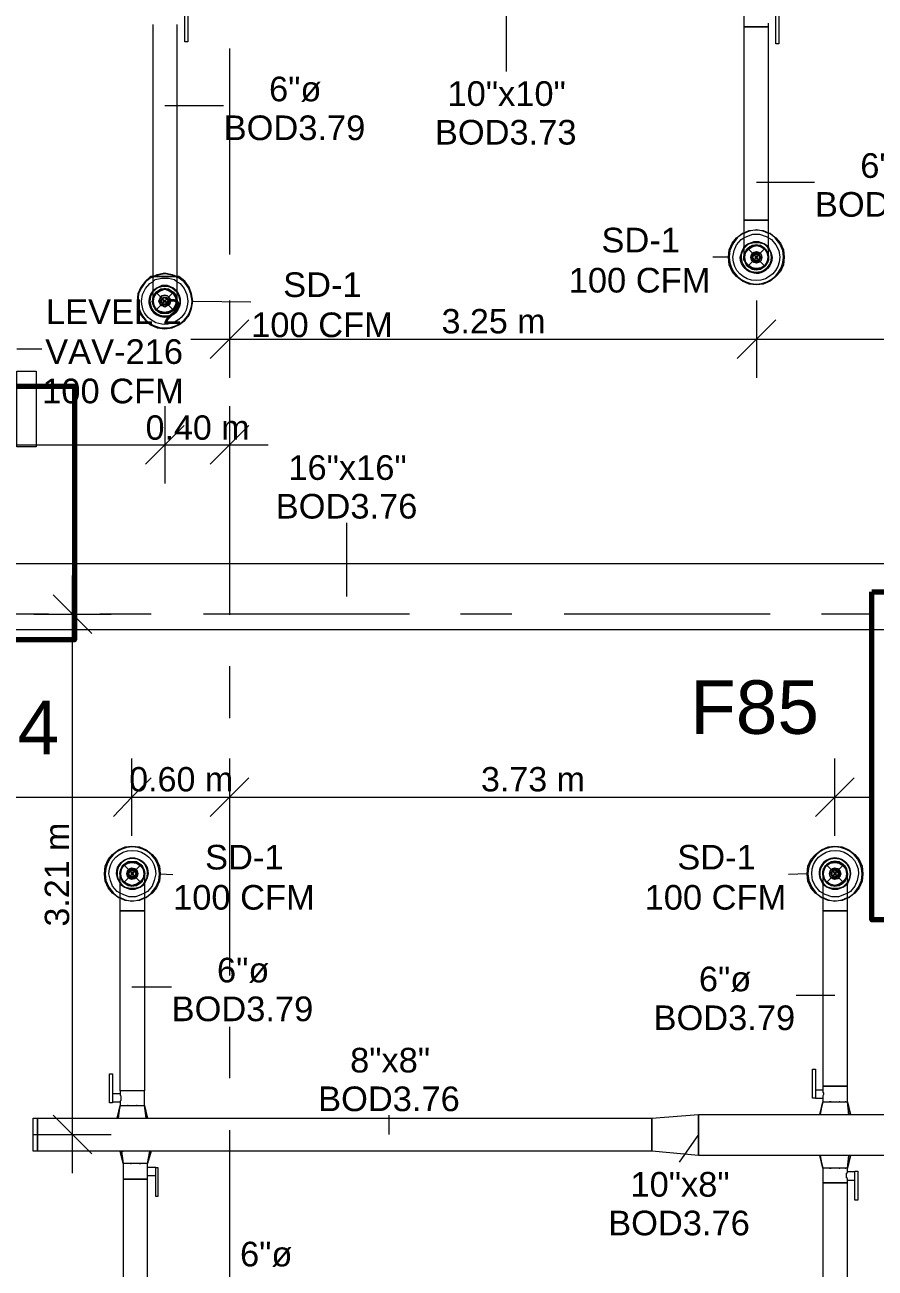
# Model space of a CAD drawing. Header units: metres. Extents: x -2 to 237, y -8 to 52.
# Drawn here: x 40.9 to 46.15, y 38.2 to 45.87 of the extents above; entities that cross this region are included whole.
import ezdxf

# ---------------------------------------------------------------- set-up
doc = ezdxf.new("R2010")
doc.units = ezdxf.units.M
doc.layers.add('HVAC - Ductos', color=5, linetype='Continuous', lineweight=0)
doc.layers.add('PDF2_Text', color=7, linetype='Continuous', lineweight=0)
doc.layers.add('PDF2_Geometry', color=7, linetype='Continuous', lineweight=0, true_color=0xaaaaaa)
doc.styles.add('PDF ArialUnicodeMS-Bold-Identity-H', font='arial.ttf')
doc.styles.add('PDF Helvetica', font='')
doc.styles.get('PDF Helvetica').set_extended_font_data('Helvetica')

msp = doc.modelspace()

# ---------------------------------------------------------------- linework, layer by layer
at = {"layer": 'HVAC - Ductos', "lineweight": 0}
for points in [[(43.8691, 46.1532), (43.8691, 45.58)], [(45.3367, 45.9469), (45.3367, 45.8552), (45.3459, 45.8552), (45.3596, 45.8552), (45.3734, 45.8552), (45.3918, 45.8552), (45.4147, 45.8552), (45.433, 45.8552), (45.4513, 45.8552), (45.4651, 45.8552), (45.4789, 45.8552), (45.4881, 45.8552), (45.4881, 45.878)], [(41.6906, 45.8689), (41.6906, 44.3142), (41.6769, 44.3142), (41.6448, 44.2866), (41.6172, 44.2499), (41.5989, 44.2087), (41.5943, 44.1628), (41.5989, 44.1169), (41.6172, 44.0757), (41.6448, 44.0436), (41.6769, 44.016), (41.7181, 43.9977), (41.764, 43.9931), (41.8099, 43.9977), (41.8512, 44.016), (41.8878, 44.0436), (41.9154, 44.0757), (41.9291, 44.1169), (41.9383, 44.1628), (41.9291, 44.2087), (41.9154, 44.2499), (41.8878, 44.2866), (41.8512, 44.3142), (41.842, 44.3142), (41.842, 45.8689)], [(45.5523, 45.9286), (45.5523, 45.7497), (45.5339, 45.7497), (45.5339, 45.9286)], [(41.764, 45.369), (42.1263, 45.369)], [(45.4147, 44.8966), (45.7724, 44.8966)], [(45.4881, 44.4334), (45.4881, 44.438), (45.4881, 44.4609), (45.4881, 44.4884), (45.4881, 44.5297), (45.4881, 44.5756), (45.4881, 44.626), (45.4881, 44.6627), (45.4789, 44.6627), (45.4651, 44.6627), (45.4513, 44.6627), (45.433, 44.6627), (45.4147, 44.6627), (45.3918, 44.6627), (45.3734, 44.6627), (45.3596, 44.6627), (45.3459, 44.6627), (45.3367, 44.6627), (45.3367, 44.6076), (45.3367, 44.5572), (45.3367, 44.5113), (45.3367, 44.4747), (45.3367, 44.4517), (45.3367, 44.438), (45.3367, 44.4334)], [(45.4881, 44.5847), (45.4972, 44.5802), (45.5339, 44.5527), (45.5614, 44.5205), (45.5798, 44.4793), (45.5844, 44.4334), (45.5798, 44.3875), (45.5614, 44.3462), (45.5339, 44.3142), (45.4972, 44.2866), (45.4559, 44.2683), (45.4147, 44.2637), (45.3688, 44.2683), (45.3276, 44.2866), (45.2908, 44.3142), (45.2633, 44.3462), (45.245, 44.3875), (45.2404, 44.4334), (45.245, 44.4793), (45.2633, 44.5205), (45.2908, 44.5527), (45.3276, 44.5802), (45.3367, 44.5847)], [(45.4881, 44.5802), (45.4559, 44.5939), (45.4147, 44.6031), (45.3688, 44.5939), (45.3367, 44.5802)], [(45.3367, 44.5847), (45.3688, 44.5985), (45.4147, 44.6031), (45.4559, 44.5985), (45.4881, 44.5847)], [(45.3367, 44.5527), (45.355, 44.5618), (45.3918, 44.5756), (45.433, 44.5756), (45.4743, 44.5618), (45.4881, 44.5527)], [(45.4881, 44.4426), (45.4881, 44.4517), (45.4789, 44.4701), (45.4651, 44.4884), (45.4513, 44.4976), (45.433, 44.5068), (45.4147, 44.5113), (45.3918, 44.5068), (45.3734, 44.4976), (45.3596, 44.4884), (45.3459, 44.4701), (45.3367, 44.4517), (45.3367, 44.4426)], [(45.3413, 44.4609), (45.3459, 44.4655), (45.3596, 44.4839), (45.378, 44.4976), (45.3918, 44.5068), (45.4147, 44.5068), (45.433, 44.5068), (45.4513, 44.4976), (45.4651, 44.4839), (45.4743, 44.4701), (45.4835, 44.4517), (45.4881, 44.4334), (45.4835, 44.4151), (45.4743, 44.3967), (45.4651, 44.3829), (45.4513, 44.3692), (45.433, 44.3646), (45.4147, 44.36), (45.3918, 44.3646), (45.378, 44.3692), (45.3596, 44.3829), (45.3504, 44.3967), (45.3413, 44.4151), (45.3367, 44.4334), (45.3413, 44.4517), (45.3504, 44.4701), (45.3596, 44.4839), (45.3826, 44.5022), (45.3872, 44.5022), (45.4147, 44.5068), (45.4376, 44.5022)], [(45.4376, 44.5068), (45.4421, 44.5022), (45.4467, 44.5022)], [(45.4421, 44.5022), (45.4651, 44.4839), (45.4789, 44.4655)], [(45.2404, 44.4334), (45.1441, 44.4334)], [(45.3459, 44.4105), (45.3367, 44.4334), (45.3459, 44.4609)], [(45.3459, 44.4013), (45.3413, 44.4059)], [(45.4835, 44.4655), (45.4835, 44.4609), (45.4881, 44.4334), (45.4835, 44.4105), (45.4881, 44.4151), (45.4835, 44.4105)], [(45.4835, 44.4059), (45.4835, 44.4013)], [(41.6906, 44.3142), (41.7181, 44.3279), (41.764, 44.3371), (41.8099, 44.3279), (41.842, 44.3142)], [(41.842, 44.3096), (41.8099, 44.3233), (41.764, 44.3325), (41.7227, 44.3233), (41.6906, 44.3096)], [(45.3826, 44.3692), (45.3596, 44.3829), (45.3459, 44.4013)], [(45.3872, 44.3646), (45.3826, 44.3646)], [(45.4376, 44.3646), (45.4147, 44.36), (45.3872, 44.3646)], [(45.4467, 44.3646), (45.4421, 44.3646), (45.4376, 44.3646)], [(45.4789, 44.4013), (45.4651, 44.3829), (45.4421, 44.3692)], [(41.842, 44.1628), (41.842, 44.172), (41.842, 44.1903), (41.842, 44.2178), (41.842, 44.2545), (41.842, 44.2958), (41.842, 44.3142), (41.8374, 44.3142), (41.8282, 44.3142), (41.8191, 44.3142), (41.8007, 44.3142), (41.7823, 44.3142), (41.764, 44.3142), (41.7457, 44.3142), (41.7273, 44.3142), (41.7089, 44.3142), (41.6998, 44.3142), (41.6906, 44.3142), (41.6906, 44.2729), (41.6906, 44.2316), (41.6906, 44.1995), (41.6906, 44.1765), (41.6906, 44.1628)], [(41.6906, 44.3142), (41.6998, 44.3142), (41.7089, 44.3142), (41.7273, 44.3142), (41.7457, 44.3142), (41.764, 44.3142), (41.7823, 44.3142), (41.8007, 44.3142), (41.8191, 44.3142), (41.8282, 44.3142), (41.8374, 44.3142), (41.842, 44.3142)], [(41.6906, 44.282), (41.7044, 44.2958), (41.7457, 44.305), (41.7869, 44.305), (41.8237, 44.2958), (41.842, 44.282)], [(41.6952, 44.1353), (41.6906, 44.1628), (41.6952, 44.1399), (41.6906, 44.1628), (41.6952, 44.1903), (41.7089, 44.2178), (41.7365, 44.2316), (41.764, 44.2408), (41.7915, 44.2316), (41.8191, 44.2178), (41.7915, 44.2316), (41.764, 44.2408), (41.7365, 44.2316), (41.7089, 44.2178), (41.6952, 44.1949)], [(41.6906, 44.172), (41.6906, 44.1811), (41.6998, 44.1995), (41.7089, 44.2178), (41.7273, 44.2316), (41.7457, 44.2362), (41.764, 44.2408), (41.7823, 44.2362), (41.8007, 44.2316), (41.8191, 44.2178), (41.8328, 44.1903), (41.8374, 44.1628), (41.8328, 44.1399)], [(41.7823, 44.0894), (41.8007, 44.0986), (41.8191, 44.1077), (41.8282, 44.1261), (41.8374, 44.1445), (41.8282, 44.1261), (41.8145, 44.1123), (41.8007, 44.0986), (41.7823, 44.094), (41.764, 44.0894), (41.7457, 44.094), (41.7273, 44.0986), (41.7135, 44.1123), (41.6998, 44.1261), (41.6952, 44.1445), (41.6906, 44.1628), (41.6952, 44.1811), (41.6998, 44.1995), (41.7135, 44.2178), (41.7273, 44.227), (41.7457, 44.2362), (41.764, 44.2362), (41.7823, 44.2362), (41.8007, 44.227), (41.8145, 44.2178), (41.8328, 44.1949), (41.8374, 44.1903)], [(41.6998, 44.1949), (41.7135, 44.2178), (41.7319, 44.2316), (41.7365, 44.2316), (41.7365, 44.2362)], [(41.7411, 44.2316), (41.764, 44.2362), (41.7869, 44.2316)], [(41.7915, 44.2362), (41.7915, 44.2316), (41.7961, 44.2316), (41.8145, 44.2178), (41.8282, 44.1995), (41.8374, 44.1811), (41.8328, 44.1995), (41.8191, 44.2178), (41.8328, 44.1949), (41.842, 44.1628), (41.8328, 44.1903)], [(41.842, 44.172), (41.8374, 44.1811), (41.8374, 44.1628), (41.8374, 44.1445), (41.842, 44.1628), (41.842, 44.1674)], [(41.7823, 44.0894), (41.764, 44.0894), (41.7457, 44.0894), (41.7365, 44.094), (41.7319, 44.094), (41.7273, 44.0986), (41.7089, 44.1077), (41.6998, 44.1261), (41.6952, 44.1307), (41.6952, 44.1353), (41.6906, 44.1445), (41.686, 44.1628), (41.6906, 44.172)], [(41.6906, 44.1674), (41.6906, 44.1628), (41.6906, 44.1445), (41.6998, 44.1261), (41.7089, 44.1077), (41.7273, 44.0986), (41.7457, 44.0894), (41.764, 44.0894), (41.7823, 44.0894), (41.7869, 44.0894)], [(41.7365, 44.094), (41.7089, 44.1077), (41.6952, 44.1353), (41.6952, 44.1307), (41.7089, 44.1123)], [(41.6952, 44.1307), (41.6952, 44.1353)], [(41.7319, 44.0986), (41.7135, 44.1123), (41.6998, 44.1307)], [(41.7135, 44.1077), (41.7319, 44.094), (41.7365, 44.094), (41.764, 44.0894), (41.7915, 44.094), (41.8191, 44.1077)], [(41.7869, 44.094), (41.764, 44.0894), (41.7411, 44.094), (41.764, 44.0894), (41.7915, 44.094), (41.7961, 44.094), (41.8191, 44.1077), (41.8328, 44.1353), (41.842, 44.1628), (41.8374, 44.1399)], [(41.842, 44.172), (41.842, 44.1628), (41.8374, 44.1445), (41.8374, 44.1353), (41.8328, 44.1353), (41.8328, 44.1307), (41.8328, 44.1261), (41.8191, 44.1077), (41.8007, 44.0986), (41.7961, 44.094), (41.7915, 44.094), (41.7869, 44.0894)], [(41.8282, 44.1307), (41.8145, 44.1123), (41.7961, 44.0986)], [(41.8191, 44.1123), (41.8328, 44.1307), (41.8374, 44.1353)], [(41.8374, 44.1353), (41.8328, 44.1353), (41.8328, 44.1307)], [(41.9383, 44.1628), (42.296, 44.1582)], [(42.163, 44.1674), (42.163, 43.9289), (42.163, 43.6904)], [(45.4147, 44.1674), (45.4147, 43.9289), (45.4147, 43.6904)], [(41.7365, 44.094), (41.7319, 44.094)], [(41.7961, 44.094), (41.7915, 44.094)], [(42.2823, 44.0482), (42.163, 43.9289), (42.0437, 43.8097)], [(45.5339, 44.0482), (45.4147, 43.9289), (45.2954, 43.8097)], [(40.8513, 43.8693), (41.0073, 43.8693)], [(41.9246, 43.9289), (45.4147, 43.9289), (49.0608, 43.9289), (50.3816, 43.9289), (53.9314, 43.9289), (54.8715, 43.9289)], [(41.764, 43.5161), (41.764, 43.2777), (41.764, 43.0392)], [(42.163, 43.5161), (42.163, 43.2777), (42.163, 43.0392)], [(41.8832, 43.3969), (41.764, 43.2777), (41.6448, 43.1584)], [(42.2823, 43.3969), (42.163, 43.2777), (42.0437, 43.1584)], [(35.224, 43.2777), (37.3933, 43.2777), (39.2095, 43.2777), (41.764, 43.2777), (42.4015, 43.2777)], [(42.8876, 42.3421), (42.8876, 42.7961)], [(41.1953, 38.7831), (41.1953, 42.4705)], [(41.0761, 42.3513), (41.1953, 42.232), (41.3145, 42.1128)], [(40.9568, 42.232), (41.1953, 42.232), (41.4338, 42.232)], [(41.5622, 40.8653), (41.5622, 41.1038), (41.5622, 41.3423)], [(42.163, 41.3423), (42.163, 41.1038), (42.163, 40.8653)], [(45.8962, 40.8653), (45.8962, 41.1038), (45.8962, 41.3423)], [(41.6815, 41.223), (41.5622, 41.1038), (41.4475, 40.9845)], [(42.2823, 41.223), (42.163, 41.1038), (42.0437, 40.9845)], [(46.0155, 41.223), (45.8962, 41.1038), (45.777, 40.9845)], [(37.6455, 41.1038), (41.5622, 41.1038), (42.163, 41.1038), (46.1347, 41.1038)], [(41.4888, 40.48), (41.4797, 40.4846), (41.4429, 40.5121), (41.4155, 40.5442), (41.3971, 40.5855), (41.3925, 40.6314), (41.3971, 40.6772), (41.4155, 40.7185), (41.4429, 40.7507), (41.4797, 40.7781), (41.5209, 40.7965), (41.5622, 40.8011), (41.6081, 40.7965), (41.6494, 40.7781), (41.686, 40.7507), (41.7135, 40.7185), (41.7319, 40.6772), (41.7365, 40.6314), (41.7319, 40.5855), (41.7135, 40.5442), (41.686, 40.5121), (41.6494, 40.4846), (41.6402, 40.48)], [(45.8229, 40.48), (45.8137, 40.4846), (45.777, 40.5121), (45.7495, 40.5442), (45.7311, 40.5855), (45.7265, 40.6314), (45.7311, 40.6772), (45.7495, 40.7185), (45.777, 40.7507), (45.8137, 40.7781), (45.8549, 40.7965), (45.8962, 40.8011), (45.9421, 40.7965), (45.9834, 40.7781), (46.0201, 40.7507), (46.0476, 40.7185), (46.0659, 40.6772), (46.0705, 40.6314), (46.0659, 40.5855), (46.0476, 40.5442), (46.0201, 40.5121), (45.9834, 40.4846), (45.9742, 40.48)], [(41.5622, 40.7047), (41.5852, 40.7002), (41.6035, 40.6956), (41.6172, 40.6818), (41.6264, 40.6681), (41.6356, 40.6497), (41.6402, 40.6314), (41.6356, 40.613), (41.6264, 40.5947), (41.6172, 40.581), (41.6035, 40.5672), (41.5852, 40.558), (41.5622, 40.558), (41.5439, 40.558), (41.5255, 40.5672), (41.5118, 40.581), (41.5026, 40.5947), (41.4934, 40.613), (41.4888, 40.6314), (41.4934, 40.6497), (41.5026, 40.6681), (41.5118, 40.6818), (41.5255, 40.6956), (41.5439, 40.7002), (41.5622, 40.7047), (41.5393, 40.7002)], [(41.498, 40.6038), (41.4888, 40.6314), (41.498, 40.6543)], [(41.4934, 40.6589), (41.498, 40.6635)], [(41.498, 40.6635), (41.5118, 40.6818), (41.5347, 40.6956)], [(41.5347, 40.7002), (41.5393, 40.7002)], [(41.5668, 40.7047), (41.5897, 40.7002)], [(41.5897, 40.7002), (41.5943, 40.7002)], [(41.5943, 40.6956), (41.6172, 40.6818), (41.631, 40.6635)], [(41.631, 40.6635), (41.6356, 40.6589)], [(41.631, 40.6543), (41.6402, 40.6314), (41.631, 40.6038)], [(45.8962, 40.7047), (45.9192, 40.7002), (45.9329, 40.6956), (45.9513, 40.6818), (45.9604, 40.6681), (45.9696, 40.6497), (45.9696, 40.6314), (45.9696, 40.613), (45.9604, 40.5947), (45.9513, 40.581), (45.9329, 40.5672), (45.9192, 40.558), (45.8962, 40.558), (45.8779, 40.558), (45.8595, 40.5672), (45.8458, 40.581), (45.8321, 40.5947), (45.8275, 40.613), (45.8229, 40.6314), (45.8275, 40.6497), (45.8321, 40.6681), (45.8458, 40.6818), (45.8595, 40.6956), (45.8779, 40.7002), (45.8962, 40.7047), (45.8733, 40.7002)], [(45.8275, 40.5993), (45.8275, 40.6038), (45.8229, 40.6314), (45.8275, 40.6543)], [(45.8275, 40.6589), (45.8275, 40.6635)], [(45.8321, 40.6635), (45.8458, 40.6818), (45.8687, 40.6956)], [(45.8641, 40.7002), (45.8687, 40.7002), (45.8733, 40.7002)], [(45.9008, 40.7047), (45.9238, 40.7002)], [(45.9238, 40.7002), (45.9284, 40.7002)], [(45.9284, 40.6956), (45.9513, 40.6818), (45.965, 40.6635)], [(45.965, 40.6635), (45.9696, 40.6589)], [(45.965, 40.6543), (45.9696, 40.6314), (45.965, 40.6038)], [(41.4888, 40.6222), (41.4888, 40.613), (41.498, 40.5947), (41.5118, 40.5764), (41.5255, 40.5672), (41.5439, 40.558), (41.5622, 40.5534), (41.5852, 40.558), (41.6035, 40.5672), (41.6172, 40.5764), (41.631, 40.5947), (41.6402, 40.613), (41.6402, 40.6222)], [(41.5347, 40.5672), (41.5118, 40.581), (41.498, 40.5993), (41.4934, 40.6038)], [(41.6356, 40.6038), (41.631, 40.5993), (41.6172, 40.581), (41.5943, 40.5672)], [(41.7365, 40.6314), (41.8145, 40.6268)], [(45.7265, 40.6314), (45.6118, 40.6268)], [(45.8229, 40.6222), (45.8229, 40.613), (45.8321, 40.5947), (45.8458, 40.5764), (45.8595, 40.5672), (45.8779, 40.558), (45.8962, 40.5534), (45.9192, 40.558), (45.9375, 40.5672), (45.9513, 40.5764), (45.965, 40.5947), (45.9696, 40.613), (45.9742, 40.6222)], [(45.8687, 40.5672), (45.8458, 40.581), (45.8321, 40.5993)], [(45.9696, 40.6038), (45.965, 40.5993), (45.9513, 40.581), (45.9284, 40.5672)], [(41.6402, 40.5121), (41.6218, 40.503), (41.5852, 40.4892), (41.5439, 40.4892), (41.5072, 40.503), (41.4888, 40.5121)], [(41.5393, 40.558), (41.5347, 40.5626)], [(41.5897, 40.5626), (41.5622, 40.558), (41.5393, 40.5626)], [(41.5943, 40.5626), (41.5897, 40.558)], [(45.9742, 40.5121), (45.9558, 40.503), (45.9192, 40.4892), (45.8779, 40.4892), (45.8366, 40.503), (45.8229, 40.5121)], [(45.8733, 40.558), (45.8687, 40.5626), (45.8641, 40.5626)], [(45.9238, 40.5626), (45.8962, 40.558), (45.8733, 40.5626)], [(45.9284, 40.5626), (45.9238, 40.558)], [(41.4888, 40.4846), (41.5209, 40.4709), (41.5622, 40.4617), (41.6081, 40.4709), (41.6402, 40.4846)], [(41.6402, 40.48), (41.6081, 40.4663), (41.5622, 40.4617), (41.5209, 40.4663), (41.4888, 40.48)], [(45.8229, 40.4846), (45.8549, 40.4709), (45.8962, 40.4617), (45.9421, 40.4709), (45.9742, 40.4846)], [(45.9742, 40.48), (45.9421, 40.4663), (45.8962, 40.4617), (45.8549, 40.4663), (45.8229, 40.48)], [(41.5622, 39.9342), (41.8053, 39.9342)], [(45.8962, 39.8792), (45.6578, 39.8792)], [(41.4429, 39.2692), (41.4429, 39.2646), (41.4429, 39.26), (41.4429, 39.2509), (41.4429, 39.2463), (41.4429, 39.2417), (41.4429, 39.2326), (41.4429, 39.228), (41.4429, 39.2234), (41.4888, 39.2234), (41.4888, 39.2005), (41.4934, 39.2005), (41.4888, 39.2005)], [(41.4888, 39.2738), (41.4888, 39.2692), (41.4888, 39.2646), (41.4934, 39.26), (41.4934, 39.2509), (41.4934, 39.2417), (41.4934, 39.2326), (41.4888, 39.228), (41.4888, 39.2234)], [(45.8229, 39.2968), (45.8229, 39.2922), (45.8229, 39.283), (45.8275, 39.2784), (45.8275, 39.2692), (45.8229, 39.26), (45.8229, 39.2509), (45.8229, 39.2463)], [(41.4797, 39.1225), (41.4888, 39.2005), (41.4705, 39.1225), (41.4751, 39.1225), (41.4797, 39.1225), (41.4888, 39.1225)], [(41.6585, 39.1225), (41.6402, 39.2005), (41.6585, 39.1225)], [(41.6494, 39.1225), (41.6402, 39.2005)], [(45.8091, 39.1454), (45.8229, 39.2234), (45.8045, 39.1454), (45.8091, 39.1454), (45.8137, 39.1454), (45.8229, 39.1454)], [(45.8045, 39.1454), (45.8229, 39.2234)], [(45.9788, 39.1454), (45.9742, 39.1454), (45.9834, 39.1454), (45.9742, 39.2234)], [(45.9925, 39.1454), (45.9742, 39.2234), (45.9925, 39.1454)], [(41.0761, 39.1409), (41.1953, 39.0216), (41.3145, 38.9023)], [(41.4934, 39.1225), (41.5118, 39.1225)], [(41.5163, 39.1225), (41.5209, 39.1225), (41.5301, 39.1225), (41.5439, 39.1225), (41.5485, 39.1225), (41.553, 39.1225), (41.576, 39.1225), (41.5806, 39.1225), (41.5852, 39.1225), (41.5989, 39.1225), (41.6081, 39.1225), (41.6126, 39.1225), (41.6172, 39.1225), (41.6356, 39.1225)], [(41.6402, 39.1225), (41.6494, 39.1225), (41.654, 39.1225), (41.6585, 39.1225)], [(43.149, 39.0216), (43.149, 39.1409)], [(44.768, 39.1225), (45.057, 39.1454)], [(44.768, 38.9207), (44.768, 39.1225)], [(45.057, 39.1454), (45.057, 38.8932)], [(45.8275, 39.1454), (45.8458, 39.1454)], [(45.8504, 39.1454), (45.8549, 39.1454), (45.8641, 39.1454), (45.8779, 39.1454), (45.8825, 39.1454), (45.887, 39.1454), (45.91, 39.1454), (45.9146, 39.1454), (45.9192, 39.1454), (45.9329, 39.1454), (45.9421, 39.1454), (45.9467, 39.1454), (45.9513, 39.1454), (45.9696, 39.1454)], [(45.988, 39.1454), (45.9925, 39.1454)], [(40.9568, 39.0216), (41.1953, 39.0216), (41.4338, 39.0216)], [(45.057, 39.0216), (44.9377, 38.8519)], [(41.4888, 38.9207), (41.5072, 38.8427), (41.4888, 38.9207)], [(41.5668, 38.9207), (41.5622, 38.9207), (41.5485, 38.9207), (41.5393, 38.9207), (41.5347, 38.9207), (41.5301, 38.9207), (41.5118, 38.9207), (41.498, 38.9207), (41.5072, 38.8427)], [(41.5026, 38.9207), (41.5072, 38.9207)], [(41.654, 38.9207), (41.6402, 38.9207), (41.631, 38.9207), (41.6264, 38.9207), (41.6172, 38.9207), (41.6035, 38.9207), (41.5989, 38.9207), (41.5943, 38.9207), (41.5714, 38.9207)], [(41.6585, 37.5586), (41.6585, 38.7464), (41.6585, 38.7694), (41.7089, 38.7694), (41.7089, 38.774), (41.7089, 38.7831), (41.7089, 38.7877), (41.7089, 38.7923), (41.7089, 38.8015), (41.7089, 38.8061), (41.7089, 38.8106), (41.7089, 38.8152), (41.7089, 38.8198), (41.6585, 38.8198), (41.6585, 38.8427), (41.6815, 38.9207), (41.6585, 38.8427), (41.6723, 38.9207), (41.6677, 38.9207), (41.6585, 38.9207)], [(45.057, 38.8932), (44.768, 38.9207)], [(45.8229, 38.8932), (45.8137, 38.8932), (45.8091, 38.8932), (45.8045, 38.8932)], [(45.8045, 38.8932), (45.8229, 38.8152), (45.8045, 38.8932)], [(45.8229, 38.8152), (45.8275, 38.8152), (45.8229, 38.8152), (45.8091, 38.8932)], [(45.9925, 38.8932), (45.9742, 38.8152), (45.9696, 38.8152), (45.965, 38.8152), (45.9513, 38.8152), (45.9375, 38.8152), (45.9192, 38.8152), (45.8962, 38.8152), (45.8779, 38.8152), (45.8595, 38.8152), (45.8458, 38.8152), (45.8321, 38.8152), (45.8275, 38.8152), (45.8229, 38.8152), (45.8229, 38.7235), (45.8321, 38.7235), (45.8458, 38.7235), (45.8595, 38.7235), (45.8779, 38.7235), (45.8962, 38.7235), (45.9192, 38.7235), (45.9375, 38.7235), (45.9513, 38.7235), (45.965, 38.7235), (45.9696, 38.7235), (45.9742, 38.7235), (45.9696, 38.7235), (45.965, 38.7235), (45.9513, 38.7235), (45.9375, 38.7235), (45.9192, 38.7235), (45.8962, 38.7235), (45.8779, 38.7235), (45.8595, 38.7235), (45.8458, 38.7235), (45.8321, 38.7235), (45.8229, 38.7235), (45.8229, 37.4806)], [(45.8458, 38.8932), (45.8275, 38.8932)], [(45.9696, 38.8932), (45.9513, 38.8932), (45.9467, 38.8932), (45.9421, 38.8932), (45.9329, 38.8932), (45.9192, 38.8932), (45.9146, 38.8932), (45.91, 38.8932), (45.887, 38.8932), (45.8825, 38.8932), (45.8779, 38.8932), (45.8641, 38.8932), (45.8549, 38.8932), (45.8504, 38.8932)], [(45.9742, 37.4806), (45.9742, 38.7235), (45.9742, 38.7418), (46.0201, 38.7418), (46.0201, 38.7464), (46.0201, 38.751), (46.0201, 38.7556), (46.0201, 38.7602), (46.0201, 38.7694), (46.0201, 38.774), (46.0201, 38.7831), (46.0201, 38.7877), (46.0201, 38.7923), (45.9742, 38.7923), (45.9742, 38.8152), (45.9834, 38.8932)], [(45.9742, 38.8152), (45.9925, 38.8932), (45.988, 38.8932), (45.9834, 38.8932), (45.9742, 38.8932)], [(41.6585, 38.8427), (41.654, 38.8427), (41.6494, 38.8427), (41.6402, 38.8427), (41.6218, 38.8427), (41.6035, 38.8427), (41.5852, 38.8427), (41.5668, 38.8427), (41.5485, 38.8427), (41.5301, 38.8427), (41.5163, 38.8427), (41.5118, 38.8427), (41.5072, 38.8427), (41.5072, 38.7464), (41.5118, 38.7464), (41.5163, 38.7464), (41.5301, 38.7464), (41.5485, 38.7464), (41.5668, 38.7464), (41.5852, 38.7464), (41.6035, 38.7464), (41.6218, 38.7464), (41.6402, 38.7464), (41.6494, 38.7464), (41.6585, 38.7464), (41.6494, 38.7464), (41.6402, 38.7464), (41.6218, 38.7464), (41.6035, 38.7464), (41.5852, 38.7464), (41.5668, 38.7464), (41.5485, 38.7464), (41.5301, 38.7464), (41.5163, 38.7464), (41.5118, 38.7464), (41.5072, 38.7464), (41.5072, 37.5586)], [(41.6585, 38.7694), (41.6585, 38.774), (41.6585, 38.7831), (41.6585, 38.7877), (41.6585, 38.7969), (41.6585, 38.8061), (41.6585, 38.8152), (41.6585, 38.8198)], [(45.9742, 38.7418), (45.9742, 38.7464), (45.9742, 38.751), (45.9696, 38.7556), (45.9696, 38.7648), (45.9696, 38.774), (45.9696, 38.7831), (45.9742, 38.7877), (45.9742, 38.7923)]]:
    msp.add_lwpolyline(points, dxfattribs=at)
for points in [[(41.9062, 45.7634), (41.8878, 45.7634), (41.8878, 45.9423), (41.9062, 45.9423)], [(45.4881, 45.8552), (45.4789, 45.8552), (45.4651, 45.8552), (45.4513, 45.8552), (45.433, 45.8552), (45.4147, 45.8552), (45.3918, 45.8552), (45.3734, 45.8552), (45.3596, 45.8552), (45.3459, 45.8552), (45.3367, 45.8552), (45.3367, 44.6627), (45.3459, 44.6627), (45.3596, 44.6627), (45.3734, 44.6627), (45.3918, 44.6627), (45.4147, 44.6627), (45.433, 44.6627), (45.4513, 44.6627), (45.4651, 44.6627), (45.4789, 44.6627), (45.4881, 44.6627)], [(45.3367, 44.4976), (45.3642, 44.5159), (45.3964, 44.5297), (45.4284, 44.5297), (45.4605, 44.5159), (45.4881, 44.4976), (45.4881, 44.493), (45.4881, 44.4976), (45.4605, 44.5159), (45.4284, 44.5297), (45.3964, 44.5297), (45.3642, 44.5159), (45.3367, 44.4976), (45.3367, 44.493)], [(45.4835, 44.493), (45.4605, 44.5159), (45.4284, 44.5251), (45.3964, 44.5251), (45.3642, 44.5159), (45.3413, 44.493), (45.3367, 44.4884), (45.3413, 44.493), (45.3642, 44.5159), (45.3964, 44.5251), (45.4284, 44.5251), (45.4605, 44.5159), (45.4835, 44.493), (45.4881, 44.4884)], [(45.3459, 44.4609), (45.3642, 44.4839), (45.3872, 44.4976), (45.4147, 44.5068), (45.4421, 44.4976), (45.4651, 44.4839), (45.4789, 44.4609), (45.4835, 44.4334), (45.4789, 44.4059), (45.4651, 44.3829), (45.4421, 44.3692), (45.4147, 44.3646), (45.3872, 44.3692), (45.3642, 44.3829), (45.3459, 44.4059), (45.3413, 44.4334)], [(45.511, 44.4334), (45.5018, 44.4655), (45.4881, 44.493), (45.5018, 44.4655)], [(45.3367, 44.4426), (45.3367, 44.4334), (45.3367, 44.4151), (45.3367, 44.4334)], [(45.3367, 44.4151), (45.3413, 44.4105)], [(45.3826, 44.4517), (45.378, 44.4334), (45.3826, 44.4517), (45.3964, 44.4655), (45.4147, 44.4701), (45.4284, 44.4655), (45.4421, 44.4517), (45.4467, 44.4334), (45.4421, 44.4517), (45.4284, 44.4609), (45.4147, 44.4655), (45.3964, 44.4609)], [(45.4421, 44.4151), (45.4467, 44.4334), (45.4421, 44.4151), (45.4284, 44.4013), (45.4147, 44.3967), (45.3964, 44.4013), (45.3826, 44.4151), (45.378, 44.4334), (45.3826, 44.4151), (45.3964, 44.4059), (45.4147, 44.4013), (45.4284, 44.4059)], [(45.3918, 44.4472), (45.3872, 44.4334), (45.3918, 44.4472), (45.4055, 44.4563), (45.4193, 44.4563), (45.433, 44.4472), (45.4376, 44.4334), (45.433, 44.4472), (45.4193, 44.4563), (45.4055, 44.4563)], [(45.433, 44.4196), (45.4376, 44.4334), (45.433, 44.4196), (45.4193, 44.4105), (45.4055, 44.4105), (45.3918, 44.4196), (45.3872, 44.4334), (45.3918, 44.4196), (45.4055, 44.4105), (45.4193, 44.4105)], [(45.3964, 44.4472), (45.4147, 44.4517), (45.4284, 44.4472), (45.433, 44.4334), (45.4284, 44.4196), (45.4147, 44.4151), (45.3964, 44.4196), (45.3918, 44.4334)], [(45.4101, 44.438), (45.4055, 44.4334), (45.4101, 44.438), (45.4147, 44.438), (45.4193, 44.4334), (45.4147, 44.438)], [(45.4147, 44.4288), (45.4193, 44.4334), (45.4147, 44.4288), (45.4101, 44.4288), (45.4055, 44.4334), (45.4101, 44.4288)], [(45.4881, 44.4334), (45.4881, 44.4151), (45.4881, 44.4334), (45.4881, 44.4426)], [(41.7457, 44.2591), (41.7823, 44.2591), (41.8145, 44.2454), (41.8374, 44.227), (41.842, 44.2224), (41.8374, 44.227), (41.8145, 44.2454), (41.7823, 44.2591), (41.7457, 44.2591), (41.7181, 44.2454), (41.6906, 44.227), (41.6906, 44.2224), (41.7181, 44.2454)], [(41.8374, 44.2224), (41.8099, 44.2454), (41.7823, 44.2545), (41.7503, 44.2545), (41.7181, 44.2454), (41.7503, 44.2545), (41.7823, 44.2545), (41.8099, 44.2454), (41.8374, 44.2224), (41.842, 44.2178)], [(41.6906, 44.2224), (41.6906, 44.2178), (41.6906, 44.2224), (41.6906, 44.227), (41.7181, 44.2454)], [(41.6952, 44.1949), (41.6952, 44.1903), (41.6906, 44.1628)], [(41.6998, 44.1903), (41.7135, 44.2132), (41.7365, 44.227), (41.764, 44.2362), (41.7915, 44.227), (41.8145, 44.2132), (41.8282, 44.1903), (41.8374, 44.1628), (41.8282, 44.1353), (41.8145, 44.1123), (41.7915, 44.0986), (41.764, 44.094), (41.7365, 44.0986), (41.7135, 44.1123), (41.6998, 44.1353), (41.6952, 44.1628)], [(41.7823, 44.1353), (41.7961, 44.1445), (41.8007, 44.1628), (41.7961, 44.1445), (41.7823, 44.1353), (41.764, 44.1261), (41.7457, 44.1353), (41.7365, 44.1445), (41.7273, 44.1628), (41.7365, 44.1811), (41.7457, 44.1949), (41.764, 44.1995), (41.7823, 44.1949), (41.7961, 44.1811), (41.8007, 44.1628), (41.7961, 44.1811), (41.7823, 44.1949), (41.764, 44.1995), (41.7457, 44.1949), (41.7365, 44.1811), (41.7319, 44.1628), (41.7365, 44.1445), (41.7457, 44.1353), (41.764, 44.1307)], [(41.7457, 44.1765), (41.7411, 44.1628), (41.7457, 44.1765), (41.7549, 44.1857), (41.7732, 44.1857), (41.7869, 44.1765), (41.7915, 44.1628), (41.7869, 44.1765), (41.7732, 44.1857), (41.7549, 44.1857)], [(41.7503, 44.1765), (41.764, 44.1857), (41.7778, 44.1765), (41.7869, 44.1628), (41.7778, 44.1491), (41.764, 44.1445), (41.7503, 44.1491), (41.7457, 44.1628)], [(41.8603, 44.1628), (41.8557, 44.1949), (41.842, 44.2224), (41.8557, 44.1949)], [(41.7869, 44.1491), (41.7915, 44.1628), (41.7869, 44.1491), (41.7732, 44.1399), (41.7549, 44.1399), (41.7457, 44.1491), (41.7411, 44.1628), (41.7457, 44.1491), (41.7549, 44.1399), (41.7732, 44.1399)], [(41.764, 44.1674), (41.7594, 44.1628), (41.7594, 44.1674), (41.7686, 44.1674), (41.7686, 44.1628), (41.7686, 44.1674)], [(41.7686, 44.1582), (41.7686, 44.1628), (41.7686, 44.1582), (41.7594, 44.1582), (41.7594, 44.1628), (41.764, 44.1582)], [(40.9706, 43.2639), (40.8513, 43.2639), (40.8513, 43.7317), (40.9706, 43.7317)], [(47.3088, 42.1356), (34.3113, 42.1356), (34.3113, 42.5439), (47.3088, 42.5439)], [(41.498, 40.6589), (41.5118, 40.6818), (41.5393, 40.6956), (41.5622, 40.7002), (41.5897, 40.6956), (41.6126, 40.6818), (41.631, 40.6589), (41.6356, 40.6314), (41.631, 40.6038), (41.6126, 40.581), (41.5897, 40.5672), (41.5622, 40.558), (41.5393, 40.5672), (41.5118, 40.581), (41.498, 40.6038), (41.4934, 40.6314)], [(41.5347, 40.6497), (41.5301, 40.6314), (41.5347, 40.6497), (41.5485, 40.6635), (41.5622, 40.6681), (41.5806, 40.6635), (41.5943, 40.6497), (41.5989, 40.6314), (41.5943, 40.6497), (41.5806, 40.6589), (41.5622, 40.6635), (41.5485, 40.6589)], [(41.5439, 40.6451), (41.5393, 40.6314), (41.5439, 40.6451), (41.5576, 40.6543), (41.5714, 40.6543), (41.5852, 40.6451), (41.5897, 40.6314), (41.5852, 40.6451), (41.5714, 40.6543), (41.5576, 40.6543)], [(41.5485, 40.6451), (41.5622, 40.6497), (41.5806, 40.6451), (41.5852, 40.6314), (41.5806, 40.6176), (41.5622, 40.613), (41.5485, 40.6176), (41.5439, 40.6314)], [(45.8321, 40.6589), (45.8458, 40.6818), (45.8687, 40.6956), (45.8962, 40.7002), (45.9238, 40.6956), (45.9467, 40.6818), (45.965, 40.6589), (45.9696, 40.6314), (45.965, 40.6038), (45.9467, 40.581), (45.9238, 40.5672), (45.8962, 40.558), (45.8687, 40.5672), (45.8458, 40.581), (45.8321, 40.6038), (45.8275, 40.6314)], [(45.8687, 40.6497), (45.8641, 40.6314), (45.8687, 40.6497), (45.8825, 40.6635), (45.8962, 40.6681), (45.9146, 40.6635), (45.9284, 40.6497), (45.9329, 40.6314), (45.9284, 40.6497), (45.9146, 40.6589), (45.8962, 40.6635), (45.8825, 40.6589)], [(45.8779, 40.6451), (45.8733, 40.6314), (45.8779, 40.6451), (45.8916, 40.6543), (45.9054, 40.6543), (45.9192, 40.6451), (45.9238, 40.6314), (45.9192, 40.6451), (45.9054, 40.6543), (45.8916, 40.6543)], [(45.8825, 40.6451), (45.8962, 40.6497), (45.91, 40.6451), (45.9192, 40.6314), (45.91, 40.6176), (45.8962, 40.613), (45.8825, 40.6176), (45.8779, 40.6314)], [(41.4934, 40.5718), (41.5163, 40.5488), (41.5485, 40.5396), (41.5806, 40.5396), (41.6126, 40.5488), (41.6356, 40.5718), (41.6402, 40.5764), (41.6356, 40.5718), (41.6126, 40.5488), (41.5806, 40.5396), (41.5485, 40.5396), (41.5163, 40.5488), (41.4934, 40.5718), (41.4888, 40.5764)], [(41.6402, 40.5672), (41.6126, 40.5488), (41.5806, 40.535), (41.5485, 40.535), (41.5163, 40.5488), (41.4888, 40.5672), (41.4888, 40.5718), (41.4888, 40.5672), (41.5163, 40.5488), (41.5485, 40.535), (41.5806, 40.535), (41.6126, 40.5488), (41.6402, 40.5672), (41.6402, 40.5718)], [(41.5943, 40.613), (41.5989, 40.6314), (41.5943, 40.613), (41.5806, 40.5993), (41.5622, 40.5947), (41.5485, 40.5993), (41.5347, 40.613), (41.5301, 40.6314), (41.5347, 40.613), (41.5485, 40.6038), (41.5622, 40.5993), (41.5806, 40.6038)], [(41.5852, 40.6176), (41.5897, 40.6314), (41.5852, 40.6176), (41.5714, 40.6084), (41.5576, 40.6084), (41.5439, 40.6176), (41.5393, 40.6314), (41.5439, 40.6176), (41.5576, 40.6084), (41.5714, 40.6084)], [(41.5622, 40.6359), (41.5576, 40.6314), (41.5622, 40.6359), (41.5668, 40.6359), (41.5714, 40.6314), (41.5668, 40.6359)], [(41.5668, 40.6268), (41.5714, 40.6314), (41.5668, 40.6268), (41.5622, 40.6268), (41.5576, 40.6314), (41.5622, 40.6268)], [(41.6402, 40.5718), (41.654, 40.5993), (41.6631, 40.6314), (41.654, 40.5993)], [(45.8275, 40.5718), (45.8504, 40.5488), (45.8825, 40.5396), (45.9146, 40.5396), (45.9467, 40.5488), (45.9696, 40.5718), (45.9742, 40.5764), (45.9696, 40.5718), (45.9467, 40.5488), (45.9146, 40.5396), (45.8825, 40.5396), (45.8504, 40.5488), (45.8275, 40.5718), (45.8229, 40.5764)], [(45.9742, 40.5672), (45.9467, 40.5488), (45.9146, 40.535), (45.8825, 40.535), (45.8504, 40.5488), (45.8229, 40.5672), (45.8229, 40.5718), (45.8229, 40.5672), (45.8504, 40.5488), (45.8825, 40.535), (45.9146, 40.535), (45.9467, 40.5488), (45.9742, 40.5672), (45.9742, 40.5718)], [(45.9284, 40.613), (45.9329, 40.6314), (45.9284, 40.613), (45.9146, 40.5993), (45.8962, 40.5947), (45.8825, 40.5993), (45.8687, 40.613), (45.8641, 40.6314), (45.8687, 40.613), (45.8825, 40.6038), (45.8962, 40.5993), (45.9146, 40.6038)], [(45.9192, 40.6176), (45.9238, 40.6314), (45.9192, 40.6176), (45.9054, 40.6084), (45.8916, 40.6084), (45.8779, 40.6176), (45.8733, 40.6314), (45.8779, 40.6176), (45.8916, 40.6084), (45.9054, 40.6084)], [(45.8962, 40.6359), (45.8916, 40.6314), (45.8962, 40.6359), (45.9008, 40.6359), (45.9054, 40.6314), (45.9008, 40.6359)], [(45.9008, 40.6268), (45.9054, 40.6314), (45.9008, 40.6268), (45.8962, 40.6268), (45.8916, 40.6314), (45.8962, 40.6268)], [(45.9742, 40.5718), (45.988, 40.5993), (45.9925, 40.6314), (45.988, 40.5993)], [(45.8229, 39.3197), (45.8321, 39.3197), (45.8458, 39.3197), (45.8595, 39.3197), (45.8779, 39.3197), (45.8962, 39.3197), (45.9192, 39.3197), (45.9375, 39.3197), (45.9513, 39.3197), (45.965, 39.3197), (45.9696, 39.3197), (45.9742, 39.3197), (45.9742, 40.4021), (45.9696, 40.4021), (45.965, 40.4021), (45.9513, 40.4021), (45.9375, 40.4021), (45.9192, 40.4021), (45.8962, 40.4021), (45.8779, 40.4021), (45.8595, 40.4021), (45.8458, 40.4021), (45.8321, 40.4021), (45.8229, 40.4021)], [(45.7587, 39.4252), (45.777, 39.4252), (45.777, 39.2463), (45.7587, 39.2463)], [(41.4246, 39.3977), (41.4429, 39.3977), (41.4429, 39.2188), (41.4246, 39.2188)], [(45.777, 39.2968), (45.777, 39.2922), (45.777, 39.283), (45.777, 39.2784), (45.777, 39.2738), (45.777, 39.2646), (45.777, 39.26), (45.777, 39.2555), (45.777, 39.2509), (45.777, 39.2463), (45.8229, 39.2463), (45.8229, 39.2234), (45.8275, 39.2234), (45.8229, 39.2234), (45.8275, 39.2234), (45.8321, 39.2234), (45.8458, 39.2234), (45.8595, 39.2234), (45.8779, 39.2234), (45.8962, 39.2234), (45.9192, 39.2234), (45.9375, 39.2234), (45.9513, 39.2234), (45.965, 39.2234), (45.9696, 39.2234), (45.9742, 39.2234), (45.9742, 39.3197), (45.9696, 39.3197), (45.965, 39.3197), (45.9513, 39.3197), (45.9375, 39.3197), (45.9192, 39.3197), (45.8962, 39.3197), (45.8779, 39.3197), (45.8595, 39.3197), (45.8458, 39.3197), (45.8321, 39.3197), (45.8229, 39.3197), (45.8229, 39.2968)], [(41.5393, 39.2005), (41.5347, 39.2005)], [(41.5943, 39.2005), (41.5897, 39.2005)], [(45.8733, 39.2234), (45.8687, 39.2234), (45.8641, 39.2234), (45.8687, 39.2234)], [(45.9284, 39.2234), (45.9238, 39.2234)], [(45.965, 39.2234), (45.9604, 39.2234)], [(40.9798, 39.1225), (40.9798, 38.9207), (40.9522, 38.9207), (40.9522, 39.1225)], [(44.768, 38.9207), (40.9798, 38.9207), (40.9798, 39.1225), (44.768, 39.1225)], [(45.057, 39.1454), (46.3365, 39.1454), (46.3365, 38.8932), (45.057, 38.8932)], [(41.4934, 38.9207), (41.4888, 38.9207)], [(41.6815, 38.9207), (41.6769, 38.9207)], [(41.553, 38.8427), (41.5576, 38.8427)], [(41.6081, 38.8427), (41.6126, 38.8427), (41.6172, 38.8427), (41.6126, 38.8427)], [(41.7227, 38.6409), (41.7089, 38.6409), (41.7089, 38.8198), (41.7227, 38.8198)], [(45.8641, 38.8152), (45.8687, 38.8152), (45.8733, 38.8152), (45.8687, 38.8152)], [(45.9238, 38.8152), (45.9284, 38.8152)], [(45.9604, 38.8152), (45.965, 38.8152)], [(46.0384, 38.618), (46.0201, 38.618), (46.0201, 38.7969), (46.0384, 38.7969)]]:
    msp.add_lwpolyline(points, close=True, dxfattribs=at)
for points in [[(45.3367, 44.5802), (45.3276, 44.5802), (45.2954, 44.5527), (45.2679, 44.5159), (45.2496, 44.4747), (45.245, 44.4334, 0.986375), (45.5798, 44.4334), (45.5752, 44.4747), (45.5569, 44.5159), (45.5293, 44.5527), (45.4972, 44.5802), (45.4881, 44.5802)], [(45.4881, 44.5527), (45.5064, 44.5435), (45.5339, 44.5113), (45.5523, 44.4747), (45.5569, 44.4334, -0.994589), (45.2679, 44.4334), (45.2771, 44.4747), (45.2908, 44.5113), (45.3184, 44.5435), (45.3367, 44.5527)], [(41.6906, 44.3096), (41.6815, 44.3096), (41.6448, 44.282), (41.6218, 44.2454), (41.6035, 44.2087), (41.5989, 44.1628, 0.986375), (41.9337, 44.1628), (41.9246, 44.2087), (41.9108, 44.2454), (41.8832, 44.282), (41.8466, 44.3096), (41.842, 44.3096)], [(41.842, 44.282), (41.8603, 44.2729), (41.8832, 44.2408), (41.9016, 44.2041), (41.9062, 44.1628, -1.008589), (41.6218, 44.1628), (41.6264, 44.2041), (41.6448, 44.2408), (41.6723, 44.2729), (41.6906, 44.282)], [(41.6402, 40.4846), (41.6494, 40.4846), (41.6815, 40.5121), (41.7089, 40.5488), (41.7273, 40.5901), (41.7319, 40.6314, 0.986375), (41.3971, 40.6314), (41.4017, 40.5901), (41.4201, 40.5488), (41.4475, 40.5121), (41.4797, 40.4846), (41.4888, 40.4846)], [(41.4888, 40.5121), (41.4705, 40.5213), (41.4429, 40.5534), (41.4292, 40.5901), (41.4201, 40.6314, -0.9944), (41.7089, 40.6314), (41.6998, 40.5901), (41.686, 40.5534), (41.6585, 40.5213), (41.6402, 40.5121)], [(45.9742, 40.4846), (45.9834, 40.4846), (46.0155, 40.5121), (46.043, 40.5488), (46.0613, 40.5901), (46.0659, 40.6314, 0.986385), (45.7311, 40.6314), (45.7357, 40.5901), (45.7541, 40.5488), (45.7816, 40.5121), (45.8137, 40.4846), (45.8229, 40.4846)], [(45.8229, 40.5121), (45.8045, 40.5213), (45.777, 40.5534), (45.7587, 40.5901), (45.7541, 40.6314, -0.994121), (46.043, 40.6314), (46.0338, 40.5901), (46.0201, 40.5534), (45.9925, 40.5213), (45.9742, 40.5121)], [(41.4888, 40.6314, -1.064361), (41.6402, 40.6222), (41.6402, 40.6314), (41.6402, 40.6268), (41.6402, 40.613), (41.6402, 40.5901), (41.6402, 40.5534), (41.6402, 40.5076), (41.6402, 40.4571), (41.6402, 40.4021), (41.631, 40.4021), (41.6172, 40.4021), (41.6035, 40.4021), (41.5852, 40.4021), (41.5622, 40.4021), (41.5439, 40.4021), (41.5255, 40.4021), (41.5118, 40.4021), (41.498, 40.4021), (41.4888, 40.4021), (41.498, 40.4021), (41.5118, 40.4021), (41.5255, 40.4021), (41.5439, 40.4021), (41.5622, 40.4021), (41.5852, 40.4021), (41.6035, 40.4021), (41.6172, 40.4021), (41.631, 40.4021), (41.6402, 40.4021), (41.6402, 39.2922), (41.631, 39.2922), (41.6172, 39.2922), (41.6035, 39.2922), (41.5852, 39.2922), (41.5622, 39.2922), (41.5439, 39.2922), (41.5255, 39.2922), (41.5118, 39.2922), (41.498, 39.2922), (41.4888, 39.2922), (41.4888, 39.2738), (41.4429, 39.2738)], [(41.4705, 39.1225), (41.4888, 39.2005), (41.4934, 39.2005), (41.498, 39.2005), (41.5118, 39.2005), (41.5255, 39.2005), (41.5439, 39.2005), (41.5622, 39.2005), (41.5852, 39.2005), (41.6035, 39.2005), (41.6172, 39.2005), (41.631, 39.2005), (41.6356, 39.2005), (41.6402, 39.2005), (41.6402, 39.2922), (41.631, 39.2922), (41.6172, 39.2922), (41.6035, 39.2922), (41.5852, 39.2922), (41.5622, 39.2922), (41.5439, 39.2922), (41.5255, 39.2922), (41.5118, 39.2922), (41.498, 39.2922), (41.4888, 39.2922), (41.4888, 40.4021), (41.4888, 40.4387), (41.4888, 40.4892), (41.4888, 40.535), (41.4888, 40.5764), (41.4888, 40.6038), (41.4888, 40.6268), (41.4888, 40.6314), (41.4888, 40.6222, -1.064123), (41.6402, 40.6314)], [(45.8229, 40.6314), (45.8229, 40.6268), (45.8229, 40.6038), (45.8229, 40.5764), (45.8229, 40.535), (45.8229, 40.4892), (45.8229, 40.4387), (45.8229, 40.4021), (45.8321, 40.4021), (45.8458, 40.4021), (45.8595, 40.4021), (45.8779, 40.4021), (45.8962, 40.4021), (45.9192, 40.4021), (45.9375, 40.4021), (45.9513, 40.4021), (45.965, 40.4021), (45.9696, 40.4021), (45.9742, 40.4021), (45.9742, 40.4571), (45.9742, 40.5076), (45.9742, 40.5534), (45.9742, 40.5901), (45.9742, 40.613), (45.9742, 40.6268), (45.9742, 40.6314), (45.9742, 40.6222), (45.9742, 40.6314), (45.9696, 40.6497), (45.965, 40.6681), (45.9513, 40.6864), (45.9375, 40.6956), (45.9192, 40.7047), (45.8962, 40.7093), (45.8779, 40.7047), (45.8595, 40.6956), (45.8458, 40.6864), (45.8321, 40.6681), (45.8229, 40.6497), (45.8229, 40.6314), (45.8229, 40.6222, -1.064712), (45.9742, 40.6314)]]:
    msp.add_lwpolyline(points, format="xyb", dxfattribs=at)
for points in [[(45.3138, 44.4334), (45.323, 44.4655), (45.3367, 44.493, 1.404822), (45.511, 44.4334, -0.990766)], [(45.5064, 44.4334), (45.5018, 44.4655), (45.4881, 44.4884, -1.368965), (45.3184, 44.4334), (45.323, 44.4655), (45.3367, 44.4884, 1.36839)], [(45.3413, 44.4105, 0.750498), (45.4835, 44.4105, -0.750785)], [(41.6906, 44.2224), (41.6723, 44.1949), (41.6677, 44.1628, 1.018616), (41.8603, 44.1628), (41.8512, 44.1949), (41.842, 44.2178, -1.368965), (41.6723, 44.1628), (41.6769, 44.1949), (41.6906, 44.2178, 1.368944), (41.8603, 44.1628, -1.444228)], [(41.6631, 40.6314, 1.386107), (41.4888, 40.5718), (41.4751, 40.5993), (41.4659, 40.6314, -0.989984)], [(41.4888, 40.5764), (41.4751, 40.5993), (41.4705, 40.6314, -1.397043), (41.6402, 40.5764), (41.654, 40.5993), (41.6585, 40.6314, 1.397062)], [(45.9925, 40.6314, 1.397742), (45.8229, 40.5764), (45.8091, 40.5993), (45.8045, 40.6314, -1.397411), (45.9742, 40.5764), (45.988, 40.5993), (45.9925, 40.6314, 1.010184), (45.7999, 40.6314), (45.8091, 40.5993), (45.8229, 40.5718, -1.406959)]]:
    msp.add_lwpolyline(points, format="xyb", close=True, dxfattribs=at)
at = {"layer": 'PDF2_Geometry', "lineweight": 0}
for points in [[(42.163, 45.7221), (42.163, 44.4517)], [(42.163, 44.1353), (42.163, 43.8143)], [(42.163, 43.4978), (42.163, 42.2274)], [(41.0485, 42.232), (39.7782, 42.232)], [(41.6815, 42.232), (41.365, 42.232)], [(43.2729, 42.232), (42.0025, 42.232)], [(43.9058, 42.232), (43.5893, 42.232)], [(45.4972, 42.232), (44.2268, 42.232)], [(46.1301, 42.232), (45.8137, 42.232)], [(42.163, 41.9109), (42.163, 41.5899)], [(42.163, 41.2735), (42.163, 40.0031)], [(42.163, 39.6866), (42.163, 39.3702)], [(42.163, 39.0492), (42.163, 37.7787)]]:
    msp.add_lwpolyline(points, dxfattribs=at)
at = {"layer": 'PDF2_Geometry', "color": 8, "lineweight": 0, "true_color": 0x808080}
for points in [[(45.4743, 44.4793), (45.4376, 44.5068), (45.3872, 44.5068), (45.3504, 44.4793), (45.3367, 44.4334), (45.3504, 44.3875), (45.3872, 44.36), (45.4376, 44.36), (45.4743, 44.3875), (45.4881, 44.4334)], [(41.8282, 44.2087), (41.7869, 44.2362), (41.7411, 44.2362), (41.7044, 44.2087), (41.686, 44.1628), (41.7044, 44.1169), (41.7411, 44.0894), (41.7869, 44.0894), (41.8282, 44.1169), (41.842, 44.1628)], [(41.6264, 40.6772), (41.5897, 40.7047), (41.5393, 40.7047), (41.5026, 40.6772), (41.4888, 40.6314), (41.5026, 40.5855), (41.5393, 40.558), (41.5897, 40.558), (41.6264, 40.5855), (41.6402, 40.6314)], [(45.9604, 40.6772), (45.9238, 40.7047), (45.8733, 40.7047), (45.8366, 40.6772), (45.8229, 40.6314), (45.8366, 40.5855), (45.8733, 40.558), (45.9238, 40.558), (45.9604, 40.5855), (45.9742, 40.6314)]]:
    msp.add_lwpolyline(points, close=True, dxfattribs=at)
for points in [[(45.3596, 44.4884), (45.4651, 44.3784)], [(45.4651, 44.4884), (45.3596, 44.3784)], [(41.7089, 44.2178), (41.8191, 44.1077)], [(41.8191, 44.2178), (41.7089, 44.1077)], [(41.5118, 40.6864), (41.6172, 40.5764)], [(41.6172, 40.6864), (41.5118, 40.5764)], [(45.8458, 40.6864), (45.9513, 40.5764)], [(45.9513, 40.6864), (45.8458, 40.5764)]]:
    msp.add_lwpolyline(points, dxfattribs=at)
at = {"layer": 'PDF2_Geometry', "color": 232, "lineweight": 70, "true_color": 0xe91e64}
for points in [[(40.1774, 43.6392), (41.2087, 43.6392), (41.2087, 42.0743), (40.1774, 42.0743)], [(46.1245, 42.3708), (47.1558, 42.3708), (47.1558, 40.3461), (46.1245, 40.3461)]]:
    msp.add_lwpolyline(points, close=True, dxfattribs=at)

# ---------------------------------------------------------------- texts
at = {"layer": 'PDF2_Text', "lineweight": 0, "attachment_point": 4, "style": 'PDF Helvetica'}
for s, insert, char_height in [('6"ø', (42.4076, 45.4698), 0.15205), ('10"x10"', (43.5083, 45.4423), 0.15205), ('BOD3.79', (42.1278, 45.2313), 0.15205), ('BOD3.73', (43.4303, 45.2038), 0.15205), ('6"ø', (46.0538, 44.9974), 0.15205), ('BOD3.79', (45.774, 44.7589), 0.15205), ('SD-1', (44.4577, 44.5388), 0.15205), ('SD-1', (42.4947, 44.2636), 0.15205), ('100 CFM', (44.2559, 44.2911), 0.15205), ('LEVEL 2', (41.0317, 44.0985), 0.15205), ('3.25 m', (43.4716, 44.0382), 0.15017), ('100 CFM', (42.2975, 44.0159), 0.15205), ('VAV-216', (41.0271, 43.8508), 0.15205), ('100 CFM', (41.0087, 43.6078), 0.15205), ('0.40 m', (41.6463, 43.3823), 0.15017), ('16"x16"', (42.5268, 43.1354), 0.15205), ('BOD3.76', (42.4488, 42.8969), 0.15205), ('0.60 m', (41.5453, 41.213), 0.15017), ('3.73 m', (43.7147, 41.213), 0.15017), ('SD-1', (42.0131, 40.7321), 0.15205), ('SD-1', (44.9255, 40.7321), 0.15205), ('100 CFM', (41.8159, 40.4844), 0.15205), ('100 CFM', (44.7237, 40.4844), 0.15205), ('6"ø', (42.0865, 40.0349), 0.15205), ('6"ø', (45.0585, 39.9799), 0.15205), ('BOD3.79', (41.8068, 39.7965), 0.15205), ('BOD3.79', (44.7787, 39.7414), 0.15205), ('8"x8"', (42.9075, 39.48), 0.15205), ('BOD3.76', (42.7103, 39.2415), 0.15205), ('10"x8"', (44.6366, 38.7141), 0.15205), ('BOD3.76', (44.499, 38.4756), 0.15205), ('6"ø', (42.2287, 38.2829), 0.15205)]:
    msp.add_mtext(s, dxfattribs=dict(at, insert=insert, char_height=char_height))
at = {"layer": 'PDF2_Text', "color": 232, "lineweight": 70, "true_color": 0xe91e64, "char_height": 0.33022, "attachment_point": 4, "style": 'PDF ArialUnicodeMS-Bold-Identity-H'}
for s, insert in [('F85', (45.0043, 41.6566)), ('F84', (40.3185, 41.5305))]:
    msp.add_mtext(s, dxfattribs=dict(at, insert=insert))
at = {"layer": 'PDF2_Text', "lineweight": 0, "insert": (41.1007, 40.3051), "char_height": 0.15017, "attachment_point": 4, "rotation": 90, "style": 'PDF Helvetica'}
msp.add_mtext('3.21 m', dxfattribs=at)

doc.saveas('drawing.dxf')
